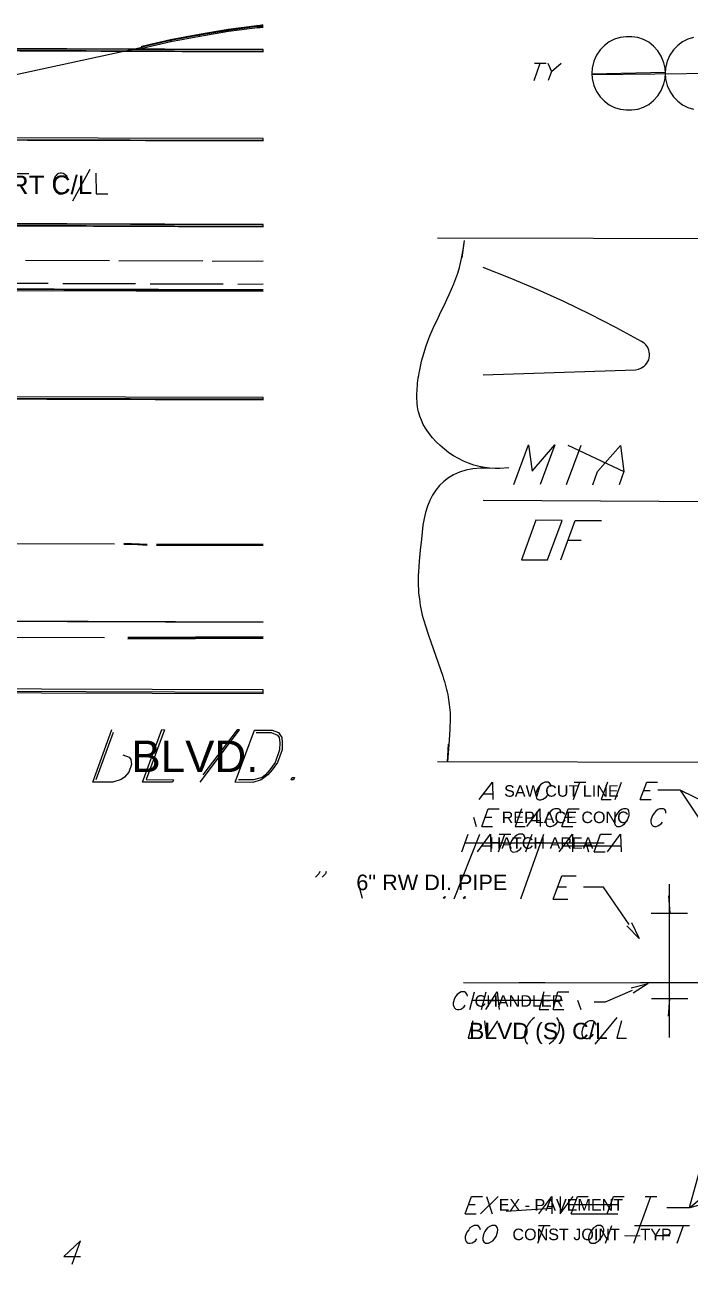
# Model space of a CAD drawing. Header units: feet. Extents: x 13 to 426, y 12 to 285.
# Drawn here: x 279.5 to 336.6, y 75.9 to 182.1 of the extents above; entities that cross this region are included whole.
import ezdxf
from ezdxf.enums import TextEntityAlignment as Align

# ---------------------------------------------------------------- set-up
doc = ezdxf.new("R2010")
doc.units = ezdxf.units.FT
doc.layers.add('ANOTACION', color=8, linetype='CONTINUOUS')
doc.layers.add('EJE_VIA', color=7, linetype='CONTINUOUS')
doc.styles.add('CAD_TEXT', font='Arial')

msp = doc.modelspace()

# ---------------------------------------------------------------- linework, layer by layer
at = {"layer": 'EJE_VIA'}
for p, q in [((294.49, 181.18), (296.96, 181.6)), ((296.96, 181.6), (299.45, 181.93)), ((299.43, 182), (299.93, 182.05)), ((289.57, 180.16), (292.03, 180.72)), ((292.02, 180.72), (294.5, 181.18)), ((140.08, 180.43), (299.95, 179.93)), ((140.08, 180.33), (299.95, 179.8)), ((274.57, 176.9), (289.58, 180.13)), ((323.17, 177.27), (323.7, 178.77)), ((323.2, 178.77), (324.2, 178.77)), ((324.67, 178.05), (325.5, 178.77)), ((328.12, 177.86), (334.4, 177.98)), ((328.12, 177.8), (340.68, 177.92)), ((158.65, 172.55), (299.95, 172.17)), ((278.72, 169.3), (279.88, 169.32)), ((283.65, 166.98), (285.13, 169.67)), ((130.37, 165.43), (299.95, 164.93)), ((137.87, 165.38), (299.95, 164.8)), ((317, 162.08), (317.22, 163.57)), ((279.6, 161.88), (286.8, 161.87)), ((287.6, 161.84), (294.8, 161.85)), ((295.6, 161.81), (299.95, 161.83)), ((141.6, 160.08), (299.95, 159.28)), ((275.28, 159.92), (281.53, 159.91)), ((282.78, 159.88), (289.03, 159.89)), ((290.28, 159.87), (296.53, 159.86)), ((297.78, 159.83), (299.95, 159.86)), ((318.82, 152.05), (331.85, 152.5)), ((170.27, 150.37), (299.95, 150)), ((325.95, 142.67), (327.2, 146.03)), ((326.07, 146.03), (330.87, 143.77)), ((318.82, 141.33), (341.58, 141.18)), ((288.03, 137.55), (290.03, 137.55)), ((290.83, 137.55), (299.95, 137.55)), ((290.83, 137.52), (299.95, 137.55)), ((290.83, 137.48), (299.95, 137.52)), ((290.83, 137.48), (299.95, 137.48)), ((326.08, 137.9), (327.22, 137.9)), ((157.47, 131.37), (299.95, 130.9)), ((268.37, 129.58), (286.37, 129.57)), ((288.37, 129.6), (299.95, 129.63)), ((288.37, 129.5), (299.95, 129.63)), ((288.37, 129.45), (299.95, 129.57)), ((288.37, 129.45), (299.95, 129.5)), ((157.45, 125.43), (299.95, 124.87)), ((285.35, 117.17), (287, 121.67)), ((285.65, 117.38), (287.13, 121.45)), ((294.57, 117.15), (297.93, 121.65)), ((297.57, 117.15), (299.22, 121.63)), ((315.75, 118.92), (315.85, 120.42)), ((314.9, 118.93), (341.42, 118.87)), ((326.55, 115.67), (327.1, 117.17)), ((326.6, 117.17), (327.6, 117.17)), ((330.13, 115.67), (330.67, 117.17)), ((318.88, 116.17), (319.6, 116.17)), ((332.55, 116.45), (333.13, 116.45)), ((335.7, 116.47), (341.83, 107.18)), ((332.27, 115.67), (333.2, 115.67)), ((317.98, 114.17), (318.2, 113.38)), ((318.98, 114.17), (319.55, 114.17)), ((322.95, 113.88), (323.67, 113.88)), ((325.83, 114.17), (326.42, 114.17)), ((316.33, 107.18), (318.52, 112.7)), ((316.97, 111.2), (317.52, 112.7)), ((318.7, 113.38), (319.62, 113.38)), ((320.12, 111.2), (320.67, 112.7)), ((320.17, 112.7), (321.17, 112.7)), ((322.05, 107.17), (324.02, 112.7)), ((322.47, 111.2), (323.02, 112.7)), ((325.55, 113.38), (326.48, 113.38)), ((317.25, 111.98), (329.18, 111.98)), ((318.72, 111.7), (319.43, 111.7)), ((325.72, 111.7), (330.58, 111.7)), ((327.62, 111.98), (327.83, 111.2)), ((328.33, 111.2), (329.25, 111.2)), ((334.78, 95.3), (334.78, 108.43)), ((308.15, 108.27), (308.43, 107.22)), ((325.2, 108.2), (325.95, 108.2)), ((334.7, 107.44), (334.79, 105.93)), ((324.82, 107.15), (326.05, 107.15)), ((333.2, 105.93), (336.32, 105.93)), ((317.13, 100), (374.8, 99.95)), ((321.87, 100), (324.12, 100.01)), ((332.3, 100), (347.3, 99.98)), ((317.67, 97.7), (318.07, 99.2)), ((318.67, 97.7), (319.07, 99.2)), ((317.88, 98.48), (325.6, 98.48)), ((324.82, 97.7), (325.73, 97.7)), ((326.88, 98.48), (327.17, 97.7)), ((333.23, 98.63), (336.35, 98.63)), ((333.78, 98.63), (334.28, 98.63)), ((334.7, 97.12), (334.79, 98.63)), ((328.4, 94.72), (330.3, 97)), ((317.57, 80.97), (318.13, 80.97)), ((318.57, 80.18), (320.1, 81.68)), ((319.1, 81.68), (319.57, 80.18)), ((326.63, 80.97), (330.28, 80.97)), ((331.72, 77.68), (333.18, 81.68)), ((332.68, 81.68), (333.68, 81.68)), ((317.28, 80.18), (318.2, 80.18)), ((320.77, 80.4), (324.67, 80.68)), ((326.35, 80.18), (330.35, 80.18)), ((323.5, 77.68), (324.05, 79.18)), ((323.55, 79.18), (324.55, 79.18)), ((329.28, 77.68), (329.83, 79.18)), ((331.77, 79.18), (336.48, 79.18)), ((335.43, 77.68), (335.98, 79.18)), ((283.6, 75.87), (284.32, 77.87)), ((333.52, 78.32), (334.8, 78.32))]:
    msp.add_line(p, q, dxfattribs=at)
for points in [[(296.98, 181.47), (294.52, 181.05), (294.48, 181.25), (296.95, 181.67), (296.98, 181.47)], [(299.47, 181.8), (296.98, 181.47), (296.95, 181.67), (299.43, 182), (299.47, 181.8)], [(299.95, 181.95), (299.43, 182), (299.47, 181.8), (299.95, 181.85)], [(299.93, 182.05), (299.45, 181.9), (299.47, 181.8)], [(299.93, 182.05), (299.47, 181.8), (299.95, 181.95)], [(299.95, 181.85), (299.47, 181.8), (299.95, 181.95)], [(292.05, 180.58), (289.6, 180.03), (289.57, 180.23), (292.02, 180.78), (292.05, 180.58)], [(294.52, 181.05), (292.05, 180.58), (292.02, 180.78), (294.48, 181.25), (294.52, 181.05)], [(334.43, 177.88), (334.4, 178.33), (334.3, 178.78), (334.07, 179.35), (333.77, 179.83), (333.41, 180.23), (332.99, 180.55), (332.54, 180.79), (332.05, 180.95), (331.55, 181.03), (331.05, 181.03), (330.55, 180.96), (330.07, 180.81), (329.61, 180.58), (329.2, 180.28), (328.83, 179.9), (328.53, 179.45), (328.3, 178.93), (328.15, 178.33), (328.12, 177.88), (328.15, 177.45), (328.3, 176.85), (328.53, 176.33), (328.83, 175.88), (329.2, 175.5), (329.61, 175.2), (330.07, 174.97), (330.55, 174.82), (331.05, 174.75), (331.55, 174.75), (332.05, 174.83), (332.54, 174.99), (332.99, 175.23), (333.41, 175.55), (333.77, 175.95), (334.07, 176.43), (334.3, 177), (334.4, 177.45), (334.43, 177.88)], [(336.83, 180.96), (336.35, 180.81), (335.89, 180.58), (335.48, 180.28), (335.12, 179.9), (334.81, 179.45), (334.58, 178.93), (334.43, 178.33), (334.4, 177.88), (334.43, 177.43), (334.58, 176.84), (334.82, 176.32), (335.12, 175.87), (335.49, 175.5), (335.9, 175.2), (336.36, 174.97), (336.84, 174.82)], [(140.08, 180.38), (299.95, 179.73), (299.95, 179.93), (140.08, 180.48)], [(324.35, 178.77), (324.67, 178.05), (324.38, 177.27)], [(158.65, 172.5), (299.95, 172.1), (299.95, 172.3), (158.65, 172.6)], [(283.23, 168.9), (283.15, 169.07), (282.97, 169.23), (282.83, 169.31), (282.69, 169.34), (282.56, 169.34), (282.43, 169.31), (282.32, 169.24), (282.21, 169.15), (282.13, 169.04), (282.07, 168.9), (281.98, 168.65), (281.98, 168.23), (282.03, 168.05), (282.11, 167.89), (282.21, 167.75), (282.33, 167.64), (282.47, 167.57), (282.63, 167.54), (282.8, 167.56), (282.98, 167.65), (283.15, 167.82), (283.23, 167.98)], [(285.63, 169.33), (285.65, 167.58), (286.65, 167.58)], [(140.05, 165.38), (299.95, 164.73), (299.95, 164.93), (140.05, 165.48)], [(321.02, 144.1), (320.23, 144.05), (319.83, 144.05), (319.38, 144.06), (318.92, 144.12), (318.46, 144.2), (318.01, 144.33), (317.56, 144.48), (317.12, 144.67), (316.7, 144.89), (316.28, 145.13), (315.88, 145.39), (315.5, 145.68), (315.13, 146), (314.79, 146.33), (314.47, 146.67), (314.18, 147.04), (313.92, 147.41), (313.68, 147.8), (313.52, 148.17), (313.37, 148.53), (313.27, 148.9), (313.22, 149.12), (313.19, 149.34), (313.16, 149.56), (313.15, 149.79), (313.13, 150.01), (313.13, 150.23), (313.13, 150.45), (313.14, 150.68), (313.15, 150.9), (313.17, 151.12), (313.19, 151.35), (313.22, 151.57), (313.25, 151.79), (313.29, 152.01), (313.33, 152.23), (313.37, 152.45), (313.53, 153.22), (313.75, 153.98), (313.9, 154.47), (314.07, 154.94), (314.25, 155.4), (314.45, 155.86), (314.65, 156.31), (314.86, 156.75), (315.07, 157.2), (315.28, 157.63), (315.5, 158.07), (315.71, 158.51), (315.91, 158.95), (316.11, 159.4), (316.3, 159.85), (316.47, 160.31), (316.63, 160.77), (316.77, 161.25), (316.95, 162.02), (317.1, 162.78), (317.22, 163.57)], [(314.9, 163.8), (341.63, 163.75), (341.53, 118.75)], [(332.37, 154.92), (330.18, 156.12), (327.95, 157.25), (325.72, 158.35), (323.43, 159.37), (321.13, 160.35), (318.82, 161.27)], [(299.95, 159.33), (147.63, 159.82), (147.63, 159.62), (299.95, 159.23)], [(331.85, 152.5), (332.13, 152.55), (332.31, 152.62), (332.47, 152.71), (332.61, 152.81), (332.73, 152.93), (332.84, 153.06), (332.92, 153.21), (332.99, 153.36), (333.04, 153.52), (333.06, 153.68), (333.06, 153.85), (333.04, 154.01), (333, 154.18), (332.94, 154.34), (332.85, 154.49), (332.74, 154.63), (332.6, 154.77), (332.37, 154.92)], [(170.27, 150.32), (299.95, 149.93), (299.95, 150.13), (170.27, 150.42)], [(321.45, 142.68), (322.7, 146.05), (323, 143.8), (324.95, 146.05), (323.7, 142.67)], [(328.2, 142.65), (328.62, 143.78), (330.57, 146.02), (330.87, 143.77), (330.45, 142.65)], [(319.97, 144.05), (319.03, 144.07), (318.57, 144.07), (317.92, 144), (317.32, 143.89), (316.77, 143.72), (316.28, 143.5), (315.83, 143.23), (315.43, 142.92), (315.07, 142.57), (314.76, 142.18), (314.48, 141.75), (314.24, 141.29), (314.04, 140.8), (313.88, 140.28), (313.74, 139.74), (313.64, 139.17), (313.57, 138.59), (313.52, 137.98), (313.42, 137.03), (313.33, 136.1), (313.27, 135.17), (313.25, 134.87), (313.25, 134.58), (313.25, 134.29), (313.25, 134), (313.26, 133.71), (313.28, 133.43), (313.3, 133.15), (313.34, 132.87), (313.37, 132.59), (313.42, 132.31), (313.47, 132.03), (313.53, 131.76), (313.59, 131.48), (313.67, 131.2), (313.75, 130.92), (313.83, 130.63), (314.12, 129.75), (315.35, 126.25), (315.42, 126.01), (315.49, 125.78), (315.55, 125.55), (315.61, 125.33), (315.67, 125.11), (315.72, 124.89), (315.77, 124.68), (315.81, 124.46), (315.85, 124.25), (315.88, 124.03), (315.91, 123.81), (315.93, 123.59), (315.95, 123.36), (315.97, 123.12), (315.98, 122.88), (315.98, 122.63), (315.95, 121.7), (315.9, 120.77), (315.75, 118.92)], [(322.08, 136.22), (324.33, 136.22), (325.58, 139.58), (323.33, 139.6), (322.08, 136.22)], [(325.47, 136.22), (326.7, 139.58), (328.95, 139.58)], [(287.23, 137.55), (276.45, 137.58), (262.57, 137.62)], [(290.03, 137.53), (288.03, 137.6), (290.03, 137.48)], [(157.47, 131.35), (299.95, 130.87), (157.47, 131.4)], [(157.45, 125.35), (157.45, 125.2), (299.95, 124.77), (299.95, 125.07), (157.45, 125.5), (157.45, 125.35)], [(289.63, 117.17), (291.28, 121.67), (291.5, 121.65), (289.93, 117.38), (292.28, 117.37), (292.2, 117.15), (289.63, 117.17)], [(297.93, 121.65), (297.72, 121.65), (294.8, 117.8)], [(299.22, 121.63), (300.72, 121.63), (301.28, 121.42), (301.55, 121), (301.6, 120.57), (301.58, 119.92), (301.18, 118.85), (300.73, 118.22), (300.37, 117.78), (299.78, 117.35), (299.07, 117.13), (297.57, 117.15)], [(299.35, 121.43), (300.63, 121.42), (301.2, 121.2), (301.33, 121), (301.38, 120.57), (301.37, 119.92), (300.98, 118.85), (300.53, 118.22), (300.15, 117.78), (299.87, 117.57), (299.13, 117.35), (297.85, 117.35)], [(287.93, 119.52), (288.48, 119.3), (288.63, 119.1), (288.68, 118.67), (288.45, 118.02), (288.08, 117.6), (287.78, 117.38), (287.07, 117.17), (285.35, 117.17)], [(302.43, 117.57), (302.65, 117.57), (302.57, 117.35), (302.35, 117.35), (302.43, 117.57)], [(318.48, 115.67), (319.6, 117.17), (319.63, 115.67)], [(324.62, 116.8), (324.6, 116.95), (324.5, 117.08), (324.38, 117.17), (324.1, 117.17), (323.93, 117.08), (323.73, 116.95), (323.62, 116.8), (323.47, 116.58), (323.33, 116.23), (323.33, 116.06), (323.34, 115.91), (323.39, 115.79), (323.51, 115.68), (323.62, 115.65), (323.76, 115.65), (323.92, 115.7), (324.2, 115.87), (324.33, 116.02)], [(329.47, 117.17), (328.92, 115.67), (329.77, 115.67)], [(332.27, 115.67), (332.82, 117.17), (333.75, 117.17)], [(355.65, 106.75), (335.7, 116.47), (333.78, 116.47)], [(318.7, 113.38), (319.25, 114.88), (320.17, 114.88)], [(322.1, 114.88), (321.55, 113.38), (322.42, 113.38)], [(322.55, 113.38), (323.67, 114.88), (323.7, 113.38)], [(325.47, 114.52), (325.45, 114.67), (325.37, 114.82), (325.25, 114.88), (324.95, 114.88), (324.78, 114.82), (324.6, 114.67), (324.47, 114.52), (324.32, 114.32), (324.18, 113.95), (324.17, 113.78), (324.2, 113.63), (324.25, 113.51), (324.37, 113.4), (324.49, 113.37), (324.62, 113.37), (324.78, 113.41), (325.07, 113.6), (325.18, 113.73)], [(325.55, 113.38), (326.1, 114.88), (327.03, 114.88)], [(330.82, 114.88), (330.65, 114.82), (330.45, 114.67), (330.34, 114.54), (330.23, 114.39), (330.14, 114.2), (330.07, 114.01), (330.03, 113.82), (330.05, 113.65), (330.12, 113.5), (330.27, 113.38), (330.55, 113.38), (330.72, 113.45), (330.92, 113.6), (331.03, 113.73), (331.18, 113.95), (331.32, 114.32), (331.33, 114.52), (331.3, 114.67), (331.22, 114.82), (331.1, 114.88), (330.82, 114.88)], [(334.47, 114.52), (334.45, 114.67), (334.37, 114.82), (334.25, 114.88), (333.95, 114.88), (333.78, 114.82), (333.6, 114.67), (333.47, 114.52), (333.32, 114.32), (333.18, 113.95), (333.17, 113.78), (333.2, 113.63), (333.25, 113.51), (333.37, 113.4), (333.49, 113.37), (333.62, 113.37), (333.78, 113.41), (334.07, 113.6), (334.18, 113.73)], [(318.33, 111.2), (319.45, 112.7), (319.47, 111.2)], [(322.38, 112.35), (322.37, 112.48), (322.28, 112.63), (322.17, 112.7), (321.87, 112.7), (321.7, 112.63), (321.52, 112.48), (321.38, 112.35), (321.23, 112.13), (321.1, 111.77), (321.09, 111.59), (321.11, 111.45), (321.16, 111.33), (321.29, 111.21), (321.4, 111.18), (321.54, 111.19), (321.7, 111.23), (321.98, 111.42), (322.1, 111.57)], [(325.33, 111.2), (326.45, 112.7), (326.47, 111.2)], [(328.33, 111.2), (328.87, 112.7), (329.8, 112.7)], [(329.47, 111.2), (330.58, 112.7), (330.62, 111.2)], [(304.8, 109.52), (304.72, 109.32), (304.57, 109.13), (304.43, 109.03)], [(305.37, 109.52), (305.3, 109.32), (305.13, 109.13), (305, 109.03)], [(324.82, 107.15), (325.55, 109.15), (326.78, 109.15)], [(315.55, 107.38), (315.48, 107.18), (315.42, 107.28), (315.55, 107.38)], [(317.27, 107.37), (317.2, 107.18), (317.13, 107.28), (317.27, 107.37)], [(331.32, 104.98), (329.12, 108.17), (327.42, 108.17)], [(331.53, 105.13), (332.17, 103.77), (331.12, 104.85)], [(331.48, 99.55), (332.95, 99.92), (331.67, 99.1)], [(317.48, 98.83), (317.45, 98.98), (317.33, 99.12), (317.22, 99.2), (316.93, 99.2), (316.77, 99.12), (316.58, 98.98), (316.48, 98.83), (316.35, 98.62), (316.25, 98.27), (316.25, 98.09), (316.29, 97.95), (316.34, 97.83), (316.48, 97.72), (316.6, 97.68), (316.74, 97.69), (316.9, 97.73), (317.15, 97.9), (317.27, 98.05)], [(319.03, 97.7), (320, 99.2), (320.17, 97.7)], [(324, 99.2), (323.6, 97.7), (324.45, 97.7)], [(324.82, 97.7), (325.22, 99.2), (326.15, 99.2)], [(331.58, 99.32), (329.25, 98.32), (328.33, 98.32)], [(317.93, 96.72), (317.53, 95.22), (318.38, 95.22)], [(318.93, 96.72), (319.1, 95.22), (320.07, 96.72)], [(323.22, 97), (323.03, 96.85), (322.84, 96.66), (322.75, 96.55), (322.67, 96.44), (322.6, 96.32), (322.53, 96.19), (322.48, 96.06), (322.43, 95.93), (322.39, 95.79), (322.37, 95.66), (322.36, 95.52), (322.36, 95.38), (322.37, 95.25), (322.4, 95.11), (322.44, 94.98), (322.5, 94.85), (322.62, 94.72)], [(325.08, 97), (325.18, 96.85), (325.25, 96.72), (325.29, 96.59), (325.32, 96.45), (325.33, 96.31), (325.33, 96.18), (325.32, 96.04), (325.29, 95.91), (325.26, 95.77), (325.21, 95.64), (325.15, 95.52), (325.08, 95.39), (325.01, 95.27), (324.93, 95.16), (324.84, 95.05), (324.75, 94.95), (324.47, 94.72)], [(328.48, 96.35), (328.45, 96.5), (328.33, 96.65), (328.22, 96.72), (327.93, 96.72), (327.77, 96.65), (327.58, 96.5), (327.35, 96.15), (327.25, 95.78), (327.26, 95.61), (327.29, 95.47), (327.35, 95.35), (327.48, 95.23), (327.6, 95.2), (327.74, 95.2), (327.9, 95.25), (328.15, 95.43), (328.27, 95.57)], [(330.65, 96.72), (330.25, 95.22), (331.1, 95.22)], [(341.03, 97.17), (336.47, 80.7), (334.55, 80.7)], [(351.32, 93.07), (336.53, 80.7), (334.62, 80.7)], [(366.83, 89.33), (336.53, 80.7), (334.62, 80.7)], [(317.28, 80.18), (317.82, 81.68), (318.75, 81.68)], [(323.57, 80.18), (324.68, 81.68), (324.7, 80.18)], [(325.4, 81.68), (325.42, 80.18), (326.53, 81.68)], [(326.35, 80.18), (326.9, 81.68), (327.82, 81.68)], [(329.42, 80.18), (329.97, 81.68), (330.9, 81.68)], [(318.57, 78.82), (318.53, 78.97), (318.45, 79.1), (318.33, 79.18), (318.05, 79.18), (317.88, 79.1), (317.68, 78.97), (317.57, 78.82), (317.42, 78.6), (317.28, 78.25), (317.27, 78.08), (317.29, 77.93), (317.34, 77.81), (317.45, 77.7), (317.56, 77.67), (317.7, 77.67), (317.86, 77.71), (318.15, 77.88), (318.28, 78.03)], [(319.55, 79.18), (319.38, 79.1), (319.18, 78.97), (319.07, 78.84), (318.96, 78.68), (318.87, 78.49), (318.8, 78.3), (318.77, 78.1), (318.79, 77.93), (318.86, 77.79), (319, 77.68), (319.28, 77.68), (319.45, 77.75), (319.65, 77.88), (319.78, 78.03), (319.92, 78.25), (320.05, 78.6), (320.07, 78.82), (320.03, 78.97), (319.95, 79.1), (319.83, 79.18), (319.55, 79.18)], [(328.62, 79.18), (328.45, 79.1), (328.25, 78.97), (328.14, 78.84), (328.03, 78.68), (327.94, 78.49), (327.87, 78.3), (327.84, 78.1), (327.85, 77.93), (327.93, 77.79), (328.07, 77.68), (328.37, 77.68), (328.53, 77.75), (328.68, 77.85), (328.82, 77.99), (328.95, 78.17), (329.05, 78.36), (329.09, 78.46), (329.12, 78.56), (329.14, 78.66), (329.14, 78.86), (329.07, 79.03), (328.9, 79.18), (328.62, 79.18)], [(284.32, 77.87), (282.88, 76.53), (284.32, 76.53)]]:
    msp.add_lwpolyline(points, dxfattribs=at)

# ---------------------------------------------------------------- texts
at = {"layer": 'ANOTACION', "style": 'CAD_TEXT'}
for s, height, p in [('BRT C/L', 1.596, (281.04, 168.34)), ('BLVD.', 2.698, (294.11, 119.38)), ('SAW CUT LINE', 0.9879, (325.51, 116.41)), ('REPLACE CONC', 0.9879, (325.84, 114.15)), ('HATCH AREA', 0.988, (323.81, 111.95)), ('6" RW DI. PIPE', 1.3299, (314.41, 108.58)), ('CHANDLER', 0.988, (321.87, 98.42)), ('BLVD (S) C/L', 1.4059, (323.54, 95.85)), ('EX - PAVEMENT', 0.9879, (325.47, 80.95)), ('CONST JOINT —TYP', 0.9879, (328.14, 78.42))]:
    msp.add_text(s, height=height, dxfattribs=at).set_placement(p, align=Align.MIDDLE_CENTER)

doc.saveas('drawing.dxf')
